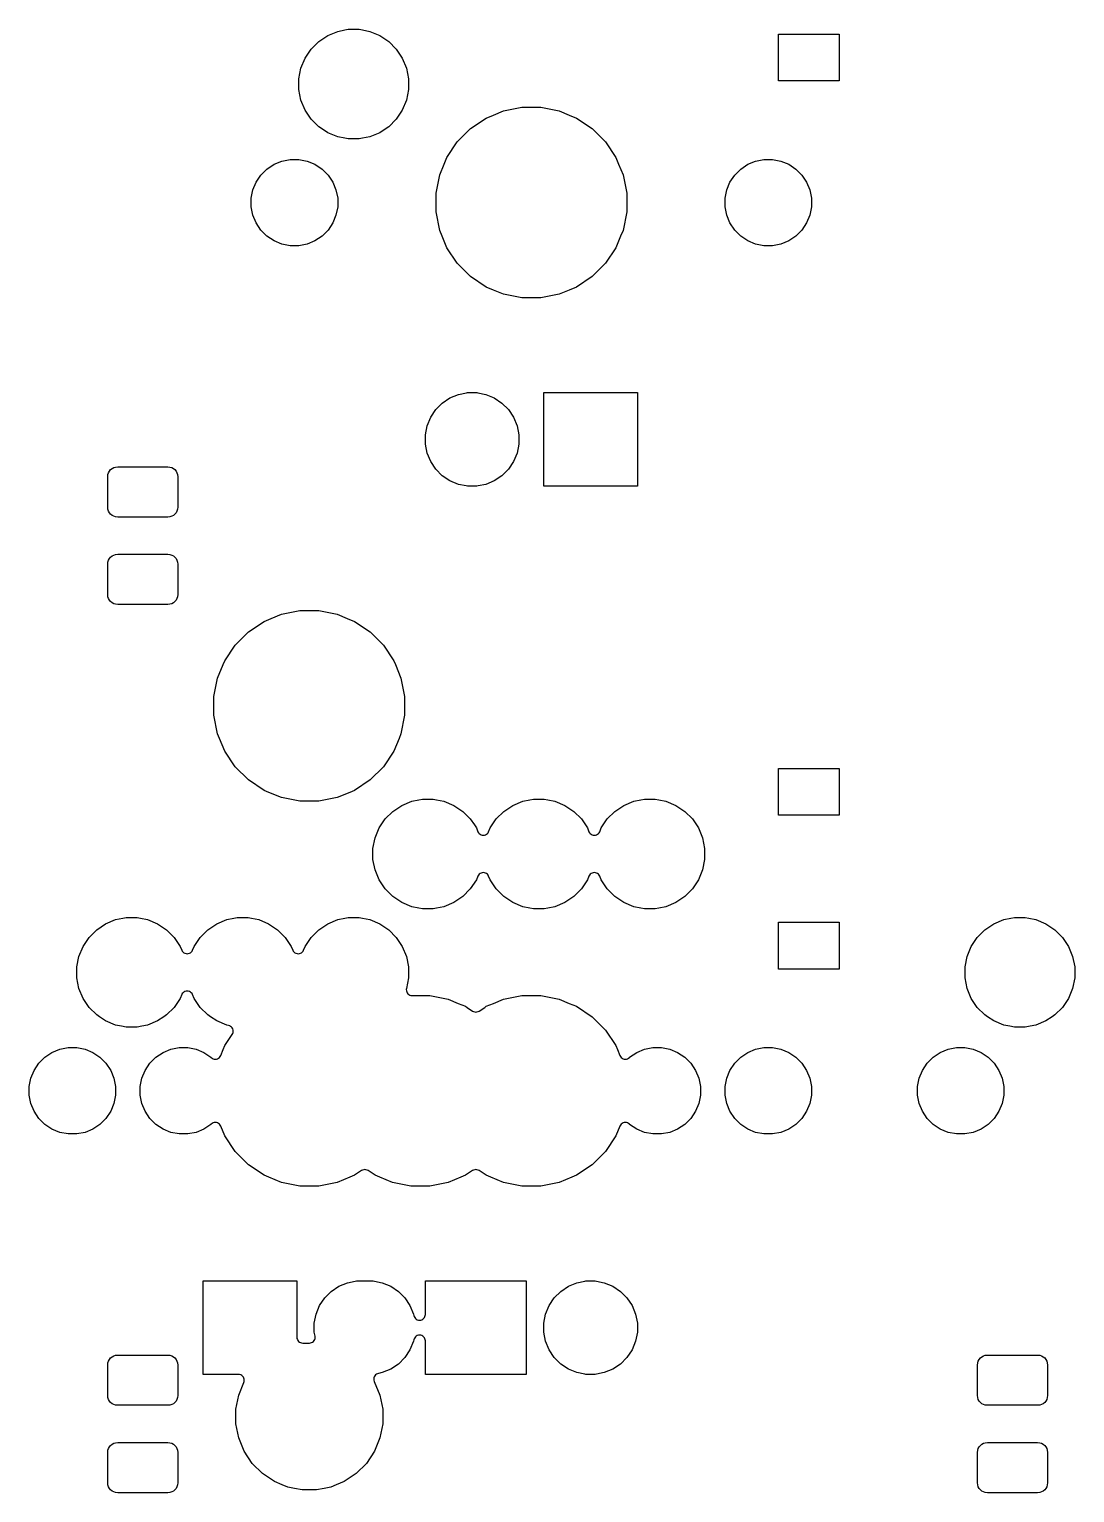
# Model space of a CAD drawing. Extents: x -9 to 373, y -109 to 9.
# Drawn here: x 265.46 to 287.88, y -108.63 to -77.25 of the extents above; entities that cross this region are included whole.
import ezdxf

# ---------------------------------------------------------------- set-up
doc = ezdxf.new("R2010")
doc.units = 0
doc.layers.add('BLACK', color=7, linetype='CONTINUOUS')

msp = doc.modelspace()

# ---------------------------------------------------------------- linework, layer by layer
at = {"layer": 'BLACK', "linetype": 'CONTINUOUS'}
for p, q in [((271.502, -77.6728), (271.665, -77.509)), ((271.665, -77.509), (271.858, -77.3803)), ((271.858, -77.3803), (272.072, -77.2917)), ((271.858, -77.3803), (271.858, -77.3803)), ((272.072, -77.2917), (272.223, -77.2616)), ((272.223, -77.2616), (272.299, -77.2465)), ((272.299, -77.2465), (272.531, -77.2465)), ((272.531, -77.2465), (272.607, -77.2616)), ((272.607, -77.2616), (272.758, -77.2917)), ((272.758, -77.2917), (272.972, -77.3803)), ((272.972, -77.3803), (272.972, -77.3803)), ((272.972, -77.3803), (273.165, -77.509)), ((273.165, -77.509), (273.328, -77.6728)), ((281.527, -78.351), (281.527, -77.349)), ((281.527, -77.349), (282.829, -77.349)), ((282.829, -77.349), (282.829, -78.351)), ((271.373, -77.8655), (271.416, -77.8013)), ((271.416, -77.8013), (271.502, -77.6728)), ((273.328, -77.6728), (273.414, -77.8013)), ((273.414, -77.8013), (273.457, -77.8655)), ((271.239, -78.3067), (271.284, -78.0795)), ((271.284, -78.0795), (271.373, -77.8655)), ((273.457, -77.8655), (273.546, -78.0795)), ((273.546, -78.0795), (273.591, -78.3067)), ((271.239, -78.5383), (271.239, -78.3067)), ((273.591, -78.3067), (273.591, -78.5383)), ((282.829, -78.351), (281.527, -78.351)), ((271.284, -78.7655), (271.239, -78.5383)), ((271.373, -78.9795), (271.284, -78.7655)), ((273.546, -78.7655), (273.457, -78.9795)), ((273.591, -78.5383), (273.546, -78.7655)), ((271.502, -79.1722), (271.373, -78.9795)), ((271.373, -78.9795), (271.373, -78.9795)), ((273.457, -78.9795), (273.328, -79.1722)), ((273.457, -78.9795), (273.457, -78.9795)), ((275.256, -79.1503), (275.411, -79.0865)), ((275.411, -79.0865), (275.629, -78.9962)), ((275.629, -78.9962), (276.024, -78.9176)), ((276.024, -78.9176), (276.426, -78.9176)), ((276.426, -78.9176), (276.821, -78.9962)), ((276.821, -78.9962), (277.039, -79.0865)), ((277.039, -79.0865), (277.194, -79.1503)), ((271.665, -79.336), (271.502, -79.1722)), ((271.722, -79.3741), (271.665, -79.336)), ((271.858, -79.4647), (271.722, -79.3741)), ((273.108, -79.3741), (272.972, -79.4647)), ((273.165, -79.336), (273.108, -79.3741)), ((273.328, -79.1722), (273.165, -79.336)), ((274.637, -79.659), (274.921, -79.3741)), ((274.921, -79.3741), (275.256, -79.1503)), ((277.194, -79.1503), (277.529, -79.3741)), ((277.529, -79.3741), (277.813, -79.659)), ((272.072, -79.5533), (271.858, -79.4647)), ((272.223, -79.5834), (272.072, -79.5533)), ((272.299, -79.5985), (272.223, -79.5834)), ((272.531, -79.5985), (272.299, -79.5985)), ((272.607, -79.5834), (272.531, -79.5985)), ((272.758, -79.5533), (272.607, -79.5834)), ((272.972, -79.4647), (272.758, -79.5533)), ((274.413, -79.9939), (274.637, -79.659)), ((277.813, -79.659), (278.037, -79.9939)), ((274.353, -80.1379), (274.413, -79.9939)), ((278.037, -79.9939), (278.097, -80.1379)), ((270.426, -80.3722), (270.555, -80.2432)), ((270.555, -80.2432), (270.706, -80.1419)), ((270.706, -80.1419), (270.875, -80.0721)), ((270.875, -80.0721), (271.054, -80.0365)), ((271.054, -80.0365), (271.236, -80.0365)), ((271.236, -80.0365), (271.415, -80.0721)), ((271.415, -80.0721), (271.584, -80.1419)), ((271.584, -80.1419), (271.735, -80.2432)), ((271.735, -80.2432), (271.864, -80.3722)), ((274.259, -80.366), (274.353, -80.1379)), ((278.097, -80.1379), (278.191, -80.366)), ((280.586, -80.3722), (280.715, -80.2432)), ((280.715, -80.2432), (280.866, -80.1419)), ((280.866, -80.1419), (281.035, -80.0721)), ((281.035, -80.0721), (281.214, -80.0365)), ((281.214, -80.0365), (281.396, -80.0365)), ((281.396, -80.0365), (281.575, -80.0721)), ((281.575, -80.0721), (281.744, -80.1419)), ((281.744, -80.1419), (281.895, -80.2432)), ((281.895, -80.2432), (282.024, -80.3722)), ((270.255, -80.6924), (270.324, -80.5239)), ((270.324, -80.5239), (270.426, -80.3722)), ((271.864, -80.3722), (271.966, -80.5239)), ((271.966, -80.5239), (272.035, -80.6924)), ((274.18, -80.7611), (274.259, -80.366)), ((278.191, -80.366), (278.27, -80.7611)), ((280.415, -80.6924), (280.484, -80.5239)), ((280.484, -80.5239), (280.586, -80.3722)), ((282.024, -80.3722), (282.126, -80.5239)), ((282.126, -80.5239), (282.195, -80.6924)), ((270.219, -80.8713), (270.255, -80.6924)), ((270.219, -81.0537), (270.219, -80.8713)), ((272.035, -80.6924), (272.071, -80.8713)), ((272.071, -80.8713), (272.071, -81.0537)), ((274.18, -81.1639), (274.18, -80.7611)), ((278.27, -80.7611), (278.27, -81.1639)), ((280.379, -80.8713), (280.415, -80.6924)), ((280.379, -81.0537), (280.379, -80.8713)), ((282.195, -80.6924), (282.231, -80.8713)), ((282.231, -80.8713), (282.231, -81.0537)), ((270.255, -81.2326), (270.219, -81.0537)), ((270.324, -81.4011), (270.255, -81.2326)), ((272.035, -81.2326), (271.966, -81.4011)), ((272.071, -81.0537), (272.035, -81.2326)), ((274.259, -81.559), (274.18, -81.1639)), ((278.27, -81.1639), (278.191, -81.559)), ((280.415, -81.2326), (280.379, -81.0537)), ((280.484, -81.4011), (280.415, -81.2326)), ((282.195, -81.2326), (282.126, -81.4011)), ((282.231, -81.0537), (282.195, -81.2326)), ((270.426, -81.5528), (270.324, -81.4011)), ((270.555, -81.6818), (270.426, -81.5528)), ((271.864, -81.5528), (271.735, -81.6818)), ((271.966, -81.4011), (271.864, -81.5528)), ((274.31, -81.6818), (274.259, -81.559)), ((278.191, -81.559), (278.14, -81.6818)), ((280.586, -81.5528), (280.484, -81.4011)), ((280.715, -81.6818), (280.586, -81.5528)), ((282.024, -81.5528), (281.895, -81.6818)), ((282.126, -81.4011), (282.024, -81.5528)), ((270.706, -81.7831), (270.555, -81.6818)), ((270.875, -81.8529), (270.706, -81.7831)), ((271.054, -81.8885), (270.875, -81.8529)), ((271.236, -81.8885), (271.054, -81.8885)), ((271.415, -81.8529), (271.236, -81.8885)), ((271.584, -81.7831), (271.415, -81.8529)), ((271.735, -81.6818), (271.584, -81.7831)), ((274.413, -81.9311), (274.31, -81.6818)), ((278.14, -81.6818), (278.037, -81.9311)), ((280.866, -81.7831), (280.715, -81.6818)), ((281.035, -81.8529), (280.866, -81.7831)), ((281.214, -81.8885), (281.035, -81.8529)), ((281.396, -81.8885), (281.214, -81.8885)), ((281.575, -81.8529), (281.396, -81.8885)), ((281.744, -81.7831), (281.575, -81.8529)), ((281.895, -81.6818), (281.744, -81.7831)), ((274.637, -82.266), (274.413, -81.9311)), ((278.037, -81.9311), (277.813, -82.266)), ((274.921, -82.5509), (274.637, -82.266)), ((277.813, -82.266), (277.529, -82.5509)), ((275.256, -82.7747), (274.921, -82.5509)), ((275.411, -82.8385), (275.256, -82.7747)), ((275.629, -82.9288), (275.411, -82.8385)), ((277.039, -82.8385), (276.821, -82.9288)), ((277.194, -82.7747), (277.039, -82.8385)), ((277.529, -82.5509), (277.194, -82.7747)), ((276.024, -83.0074), (275.629, -82.9288)), ((276.426, -83.0074), (276.024, -83.0074)), ((276.821, -82.9288), (276.426, -83.0074)), ((274.662, -85.0776), (274.832, -85.0439)), ((274.832, -85.0439), (274.856, -85.039)), ((274.856, -85.039), (275.054, -85.039)), ((275.054, -85.039), (275.078, -85.0439)), ((275.078, -85.0439), (275.248, -85.0776)), ((276.491, -87.046), (276.491, -85.039)), ((276.491, -85.039), (278.498, -85.039)), ((278.498, -85.039), (278.498, -87.046)), ((274.176, -85.4028), (274.315, -85.263)), ((274.315, -85.263), (274.48, -85.1532)), ((274.48, -85.1532), (274.662, -85.0776)), ((275.248, -85.0776), (275.43, -85.1532)), ((275.43, -85.1532), (275.595, -85.263)), ((275.595, -85.263), (275.734, -85.4028)), ((273.99, -85.7498), (274.066, -85.5672)), ((274.066, -85.5672), (274.176, -85.4028)), ((275.734, -85.4028), (275.844, -85.5672)), ((275.844, -85.5672), (275.92, -85.7498)), ((273.952, -85.9437), (273.99, -85.7498)), ((273.952, -86.1413), (273.952, -85.9437)), ((275.92, -85.7498), (275.959, -85.9437)), ((275.959, -85.9437), (275.959, -86.1413)), ((273.99, -86.3352), (273.952, -86.1413)), ((275.959, -86.1413), (275.92, -86.3352)), ((274.066, -86.5178), (273.99, -86.3352)), ((274.176, -86.6822), (274.066, -86.5178)), ((275.844, -86.5178), (275.734, -86.6822)), ((275.92, -86.3352), (275.844, -86.5178)), ((267.14, -86.8431), (267.144, -86.7968)), ((267.14, -87.4944), (267.14, -86.8431)), ((267.144, -86.7968), (267.156, -86.7581)), ((267.156, -86.7581), (267.175, -86.7225)), ((267.175, -86.7225), (267.201, -86.6912)), ((267.201, -86.6912), (267.232, -86.6656)), ((267.232, -86.6656), (267.267, -86.6465)), ((267.267, -86.6465), (267.306, -86.6348)), ((267.306, -86.6348), (267.353, -86.6302)), ((267.353, -86.6302), (268.429, -86.6302)), ((268.429, -86.6302), (268.475, -86.6348)), ((268.475, -86.6348), (268.514, -86.6465)), ((268.514, -86.6465), (268.549, -86.6656)), ((268.549, -86.6656), (268.581, -86.6912)), ((268.581, -86.6912), (268.606, -86.7225)), ((268.606, -86.7225), (268.625, -86.7581)), ((268.625, -86.7581), (268.637, -86.7968)), ((268.637, -86.7968), (268.642, -86.8431)), ((268.642, -86.8431), (268.642, -87.4944)), ((274.315, -86.822), (274.176, -86.6822)), ((274.48, -86.9318), (274.315, -86.822)), ((274.662, -87.0074), (274.48, -86.9318)), ((275.43, -86.9318), (275.248, -87.0074)), ((275.595, -86.822), (275.43, -86.9318)), ((275.734, -86.6822), (275.595, -86.822)), ((274.829, -87.0405), (274.662, -87.0074)), ((274.856, -87.046), (274.829, -87.0405)), ((275.054, -87.046), (274.856, -87.046)), ((275.081, -87.0405), (275.054, -87.046)), ((275.248, -87.0074), (275.081, -87.0405)), ((278.498, -87.046), (276.491, -87.046)), ((267.144, -87.5407), (267.14, -87.4944)), ((267.156, -87.5794), (267.144, -87.5407)), ((268.637, -87.5407), (268.625, -87.5794)), ((268.642, -87.4944), (268.637, -87.5407)), ((267.175, -87.615), (267.156, -87.5794)), ((267.201, -87.6463), (267.175, -87.615)), ((267.232, -87.6719), (267.201, -87.6463)), ((267.267, -87.691), (267.232, -87.6719)), ((267.306, -87.7027), (267.267, -87.691)), ((267.353, -87.7073), (267.306, -87.7027)), ((268.429, -87.7073), (267.353, -87.7073)), ((268.475, -87.7027), (268.429, -87.7073)), ((268.514, -87.691), (268.475, -87.7027)), ((268.549, -87.6719), (268.514, -87.691)), ((268.581, -87.6463), (268.549, -87.6719)), ((268.606, -87.615), (268.581, -87.6463)), ((268.625, -87.5794), (268.606, -87.615)), ((267.306, -88.5098), (267.353, -88.5052)), ((267.353, -88.5052), (268.429, -88.5052)), ((268.429, -88.5052), (268.475, -88.5098)), ((267.14, -88.7181), (267.144, -88.6718)), ((267.14, -89.3694), (267.14, -88.7181)), ((267.144, -88.6718), (267.156, -88.6331)), ((267.156, -88.6331), (267.175, -88.5975)), ((267.175, -88.5975), (267.201, -88.5662)), ((267.201, -88.5662), (267.232, -88.5406)), ((267.232, -88.5406), (267.267, -88.5215)), ((267.267, -88.5215), (267.306, -88.5098)), ((268.475, -88.5098), (268.514, -88.5215)), ((268.514, -88.5215), (268.549, -88.5406)), ((268.549, -88.5406), (268.581, -88.5662)), ((268.581, -88.5662), (268.606, -88.5975)), ((268.606, -88.5975), (268.625, -88.6331)), ((268.625, -88.6331), (268.637, -88.6718)), ((268.637, -88.6718), (268.642, -88.7181)), ((268.642, -88.7181), (268.642, -89.3694)), ((267.144, -89.4157), (267.14, -89.3694)), ((267.156, -89.4544), (267.144, -89.4157)), ((268.637, -89.4157), (268.625, -89.4544)), ((268.642, -89.3694), (268.637, -89.4157)), ((267.175, -89.49), (267.156, -89.4544)), ((267.201, -89.5213), (267.175, -89.49)), ((267.232, -89.5469), (267.201, -89.5213)), ((267.267, -89.566), (267.232, -89.5469)), ((267.306, -89.5777), (267.267, -89.566)), ((267.353, -89.5823), (267.306, -89.5777)), ((268.429, -89.5823), (267.353, -89.5823)), ((268.475, -89.5777), (268.429, -89.5823)), ((268.514, -89.566), (268.475, -89.5777)), ((268.549, -89.5469), (268.514, -89.566)), ((268.581, -89.5213), (268.549, -89.5469)), ((268.606, -89.49), (268.581, -89.5213)), ((268.625, -89.4544), (268.606, -89.49)), ((270.866, -89.7912), (271.261, -89.7126)), ((271.261, -89.7126), (271.664, -89.7126)), ((271.664, -89.7126), (272.059, -89.7912)), ((270.159, -90.1691), (270.494, -89.9453)), ((270.494, -89.9453), (270.648, -89.8815)), ((270.648, -89.8815), (270.866, -89.7912)), ((272.059, -89.7912), (272.277, -89.8815)), ((272.277, -89.8815), (272.431, -89.9453)), ((272.431, -89.9453), (272.766, -90.1691)), ((269.874, -90.454), (270.159, -90.1691)), ((272.766, -90.1691), (273.051, -90.454)), ((269.65, -90.7889), (269.874, -90.454)), ((273.051, -90.454), (273.275, -90.7889)), ((269.496, -91.161), (269.617, -90.8682)), ((269.617, -90.8682), (269.65, -90.7889)), ((273.275, -90.7889), (273.308, -90.8682)), ((273.308, -90.8682), (273.429, -91.161)), ((269.418, -91.5561), (269.496, -91.161)), ((273.429, -91.161), (273.507, -91.5561)), ((269.418, -91.9589), (269.418, -91.5561)), ((273.507, -91.5561), (273.507, -91.9589)), ((269.496, -92.354), (269.418, -91.9589)), ((273.507, -91.9589), (273.429, -92.354)), ((269.538, -92.4538), (269.496, -92.354)), ((269.65, -92.7261), (269.538, -92.4538)), ((273.387, -92.4538), (273.275, -92.7261)), ((273.429, -92.354), (273.387, -92.4538)), ((269.874, -93.061), (269.65, -92.7261)), ((273.275, -92.7261), (273.051, -93.061)), ((270.159, -93.3459), (269.874, -93.061)), ((273.051, -93.061), (272.766, -93.3459)), ((281.527, -94.101), (281.527, -93.099)), ((281.527, -93.099), (282.829, -93.099)), ((282.829, -93.099), (282.829, -94.101)), ((270.494, -93.5697), (270.159, -93.3459)), ((272.766, -93.3459), (272.431, -93.5697)), ((270.596, -93.6118), (270.494, -93.5697)), ((270.866, -93.7238), (270.596, -93.6118)), ((271.261, -93.8024), (270.866, -93.7238)), ((271.664, -93.8024), (271.261, -93.8024)), ((272.059, -93.7238), (271.664, -93.8024)), ((272.329, -93.6118), (272.059, -93.7238)), ((272.431, -93.5697), (272.329, -93.6118)), ((273.445, -93.8903), (273.659, -93.8017)), ((273.659, -93.8017), (273.811, -93.7716)), ((273.811, -93.7716), (273.887, -93.7565)), ((273.887, -93.7565), (274.118, -93.7565)), ((274.118, -93.7565), (274.194, -93.7716)), ((274.194, -93.7716), (274.346, -93.8017)), ((274.346, -93.8017), (274.56, -93.8903)), ((275.827, -93.8903), (276.041, -93.8017)), ((276.041, -93.8017), (276.192, -93.7716)), ((276.192, -93.7716), (276.268, -93.7565)), ((276.268, -93.7565), (276.5, -93.7565)), ((276.5, -93.7565), (276.575, -93.7716)), ((276.575, -93.7716), (276.727, -93.8017)), ((276.727, -93.8017), (276.941, -93.8903)), ((278.208, -93.8903), (278.422, -93.8017)), ((278.422, -93.8017), (278.573, -93.7716)), ((278.573, -93.7716), (278.649, -93.7565)), ((278.649, -93.7565), (278.881, -93.7565)), ((278.881, -93.7565), (278.957, -93.7716)), ((278.957, -93.7716), (279.108, -93.8017)), ((279.108, -93.8017), (279.322, -93.8903)), ((273.089, -94.1828), (273.253, -94.019)), ((273.253, -94.019), (273.445, -93.8903)), ((273.445, -93.8903), (273.445, -93.8903)), ((274.56, -93.8903), (274.56, -93.8903)), ((274.56, -93.8903), (274.752, -94.019)), ((274.752, -94.019), (274.916, -94.1828)), ((275.47, -94.1828), (275.634, -94.019)), ((275.634, -94.019), (275.827, -93.8903)), ((275.827, -93.8903), (275.827, -93.8903)), ((276.941, -93.8903), (276.941, -93.8903)), ((276.941, -93.8903), (277.133, -94.019)), ((277.133, -94.019), (277.297, -94.1828)), ((277.852, -94.1828), (278.015, -94.019)), ((278.015, -94.019), (278.208, -93.8903)), ((278.208, -93.8903), (278.208, -93.8903)), ((279.322, -93.8903), (279.322, -93.8903)), ((279.322, -93.8903), (279.515, -94.019)), ((279.515, -94.019), (279.678, -94.1828)), ((282.829, -94.101), (281.527, -94.101)), ((272.872, -94.5895), (272.96, -94.3755)), ((272.96, -94.3755), (273.003, -94.3113)), ((273.003, -94.3113), (273.089, -94.1828)), ((274.916, -94.1828), (275.002, -94.3113)), ((275.002, -94.3113), (275.045, -94.3755)), ((275.045, -94.3755), (275.078, -94.4551)), ((275.078, -94.4551), (275.089, -94.4767)), ((275.297, -94.4767), (275.309, -94.4551)), ((275.309, -94.4551), (275.342, -94.3755)), ((275.342, -94.3755), (275.384, -94.3113)), ((275.384, -94.3113), (275.47, -94.1828)), ((277.297, -94.1828), (277.383, -94.3113)), ((277.383, -94.3113), (277.426, -94.3755)), ((277.426, -94.3755), (277.459, -94.4551)), ((277.459, -94.4551), (277.47, -94.4767)), ((277.678, -94.4767), (277.69, -94.4551)), ((277.69, -94.4551), (277.723, -94.3755)), ((277.723, -94.3755), (277.766, -94.3113)), ((277.766, -94.3113), (277.852, -94.1828)), ((279.678, -94.1828), (279.764, -94.3113)), ((279.764, -94.3113), (279.807, -94.3755)), ((279.807, -94.3755), (279.896, -94.5895)), ((272.827, -94.8167), (272.872, -94.5895)), ((275.089, -94.4767), (275.105, -94.4956)), ((275.105, -94.4956), (275.124, -94.5112)), ((275.124, -94.5112), (275.145, -94.5227)), ((275.145, -94.5227), (275.169, -94.5298)), ((275.169, -94.5298), (275.193, -94.5322)), ((275.193, -94.5322), (275.218, -94.5298)), ((275.218, -94.5298), (275.241, -94.5227)), ((275.241, -94.5227), (275.263, -94.5112)), ((275.263, -94.5112), (275.282, -94.4956)), ((275.282, -94.4956), (275.297, -94.4767)), ((277.47, -94.4767), (277.486, -94.4956)), ((277.486, -94.4956), (277.505, -94.5112)), ((277.505, -94.5112), (277.527, -94.5227)), ((277.527, -94.5227), (277.55, -94.5298)), ((277.55, -94.5298), (277.574, -94.5322)), ((277.574, -94.5322), (277.599, -94.5298)), ((277.599, -94.5298), (277.622, -94.5227)), ((277.622, -94.5227), (277.644, -94.5112)), ((277.644, -94.5112), (277.663, -94.4956)), ((277.663, -94.4956), (277.678, -94.4767)), ((279.896, -94.5895), (279.941, -94.8167)), ((272.827, -95.0483), (272.827, -94.8167)), ((272.872, -95.2755), (272.827, -95.0483)), ((279.941, -95.0483), (279.896, -95.2755)), ((279.941, -94.8167), (279.941, -95.0483)), ((272.96, -95.4895), (272.872, -95.2755)), ((275.078, -95.4099), (275.045, -95.4895)), ((275.089, -95.3883), (275.078, -95.4099)), ((275.105, -95.3694), (275.089, -95.3883)), ((275.124, -95.3538), (275.105, -95.3694)), ((275.145, -95.3423), (275.124, -95.3538)), ((275.169, -95.3352), (275.145, -95.3423)), ((275.193, -95.3328), (275.169, -95.3352)), ((275.218, -95.3352), (275.193, -95.3328)), ((275.241, -95.3423), (275.218, -95.3352)), ((275.263, -95.3538), (275.241, -95.3423)), ((275.282, -95.3694), (275.263, -95.3538)), ((275.297, -95.3883), (275.282, -95.3694)), ((275.309, -95.4099), (275.297, -95.3883)), ((275.342, -95.4895), (275.309, -95.4099)), ((277.459, -95.4099), (277.426, -95.4895)), ((277.47, -95.3883), (277.459, -95.4099)), ((277.486, -95.3694), (277.47, -95.3883)), ((277.505, -95.3538), (277.486, -95.3694)), ((277.527, -95.3423), (277.505, -95.3538)), ((277.55, -95.3352), (277.527, -95.3423)), ((277.574, -95.3328), (277.55, -95.3352)), ((277.599, -95.3352), (277.574, -95.3328)), ((277.622, -95.3423), (277.599, -95.3352)), ((277.644, -95.3538), (277.622, -95.3423)), ((277.663, -95.3694), (277.644, -95.3538)), ((277.678, -95.3883), (277.663, -95.3694)), ((277.69, -95.4099), (277.678, -95.3883)), ((277.723, -95.4895), (277.69, -95.4099)), ((279.896, -95.2755), (279.807, -95.4895)), ((273.089, -95.6822), (272.96, -95.4895)), ((272.96, -95.4895), (272.96, -95.4895)), ((273.253, -95.846), (273.089, -95.6822)), ((274.916, -95.6822), (274.752, -95.846)), ((275.045, -95.4895), (274.916, -95.6822)), ((275.045, -95.4895), (275.045, -95.4895)), ((275.47, -95.6822), (275.342, -95.4895)), ((275.342, -95.4895), (275.342, -95.4895)), ((275.634, -95.846), (275.47, -95.6822)), ((277.297, -95.6822), (277.133, -95.846)), ((277.426, -95.4895), (277.297, -95.6822)), ((277.426, -95.4895), (277.426, -95.4895)), ((277.852, -95.6822), (277.723, -95.4895)), ((277.723, -95.4895), (277.723, -95.4895)), ((278.015, -95.846), (277.852, -95.6822)), ((279.678, -95.6822), (279.515, -95.846)), ((279.807, -95.4895), (279.678, -95.6822)), ((279.807, -95.4895), (279.807, -95.4895)), ((273.381, -95.9318), (273.253, -95.846)), ((273.445, -95.9747), (273.381, -95.9318)), ((273.659, -96.0633), (273.445, -95.9747)), ((274.56, -95.9747), (274.346, -96.0633)), ((274.624, -95.9318), (274.56, -95.9747)), ((274.752, -95.846), (274.624, -95.9318)), ((275.763, -95.9318), (275.634, -95.846)), ((275.827, -95.9747), (275.763, -95.9318)), ((276.041, -96.0633), (275.827, -95.9747)), ((276.941, -95.9747), (276.727, -96.0633)), ((277.005, -95.9318), (276.941, -95.9747)), ((277.133, -95.846), (277.005, -95.9318)), ((278.144, -95.9318), (278.015, -95.846)), ((278.208, -95.9747), (278.144, -95.9318)), ((278.422, -96.0633), (278.208, -95.9747)), ((279.322, -95.9747), (279.108, -96.0633)), ((279.386, -95.9318), (279.322, -95.9747)), ((279.515, -95.846), (279.386, -95.9318)), ((267.095, -96.4303), (267.309, -96.3417)), ((267.309, -96.3417), (267.461, -96.3116)), ((267.461, -96.3116), (267.537, -96.2965)), ((267.537, -96.2965), (267.768, -96.2965)), ((267.768, -96.2965), (267.844, -96.3116)), ((267.844, -96.3116), (267.996, -96.3417)), ((267.996, -96.3417), (268.21, -96.4303)), ((269.477, -96.4303), (269.691, -96.3417)), ((269.691, -96.3417), (269.842, -96.3116)), ((269.842, -96.3116), (269.918, -96.2965)), ((269.918, -96.2965), (270.15, -96.2965)), ((270.15, -96.2965), (270.225, -96.3116)), ((270.225, -96.3116), (270.377, -96.3417)), ((270.377, -96.3417), (270.591, -96.4303)), ((271.858, -96.4303), (272.072, -96.3417)), ((272.072, -96.3417), (272.223, -96.3116)), ((272.223, -96.3116), (272.299, -96.2965)), ((272.299, -96.2965), (272.531, -96.2965)), ((272.531, -96.2965), (272.607, -96.3116)), ((272.607, -96.3116), (272.758, -96.3417)), ((272.758, -96.3417), (272.972, -96.4303)), ((273.811, -96.0934), (273.659, -96.0633)), ((273.887, -96.1085), (273.811, -96.0934)), ((274.118, -96.1085), (273.887, -96.1085)), ((274.194, -96.0934), (274.118, -96.1085)), ((274.346, -96.0633), (274.194, -96.0934)), ((276.192, -96.0934), (276.041, -96.0633)), ((276.268, -96.1085), (276.192, -96.0934)), ((276.5, -96.1085), (276.268, -96.1085)), ((276.575, -96.0934), (276.5, -96.1085)), ((276.727, -96.0633), (276.575, -96.0934)), ((278.573, -96.0934), (278.422, -96.0633)), ((278.649, -96.1085), (278.573, -96.0934)), ((278.881, -96.1085), (278.649, -96.1085)), ((278.957, -96.0934), (278.881, -96.1085)), ((279.108, -96.0633), (278.957, -96.0934)), ((286.145, -96.4303), (286.359, -96.3417)), ((286.359, -96.3417), (286.511, -96.3116)), ((286.511, -96.3116), (286.587, -96.2965)), ((286.587, -96.2965), (286.818, -96.2965)), ((286.818, -96.2965), (286.894, -96.3116)), ((286.894, -96.3116), (287.046, -96.3417)), ((287.046, -96.3417), (287.26, -96.4303)), ((266.739, -96.7228), (266.903, -96.559)), ((266.903, -96.559), (267.095, -96.4303)), ((267.095, -96.4303), (267.095, -96.4303)), ((268.21, -96.4303), (268.21, -96.4303)), ((268.21, -96.4303), (268.402, -96.559)), ((268.402, -96.559), (268.566, -96.7228)), ((269.12, -96.7228), (269.284, -96.559)), ((269.284, -96.559), (269.477, -96.4303)), ((269.477, -96.4303), (269.477, -96.4303)), ((270.591, -96.4303), (270.591, -96.4303)), ((270.591, -96.4303), (270.783, -96.559)), ((270.783, -96.559), (270.947, -96.7228)), ((271.502, -96.7228), (271.665, -96.559)), ((271.665, -96.559), (271.858, -96.4303)), ((271.858, -96.4303), (271.858, -96.4303)), ((272.972, -96.4303), (272.972, -96.4303)), ((272.972, -96.4303), (273.165, -96.559)), ((273.165, -96.559), (273.328, -96.7228)), ((281.527, -97.401), (281.527, -96.399)), ((281.527, -96.399), (282.829, -96.399)), ((282.829, -96.399), (282.829, -97.401)), ((285.789, -96.7228), (285.953, -96.559)), ((285.953, -96.559), (286.145, -96.4303)), ((286.145, -96.4303), (286.145, -96.4303)), ((287.26, -96.4303), (287.26, -96.4303)), ((287.26, -96.4303), (287.452, -96.559)), ((287.452, -96.559), (287.616, -96.7228)), ((266.522, -97.1295), (266.61, -96.9155)), ((266.61, -96.9155), (266.653, -96.8513)), ((266.653, -96.8513), (266.739, -96.7228)), ((268.566, -96.7228), (268.652, -96.8513)), ((268.652, -96.8513), (268.695, -96.9155)), ((268.695, -96.9155), (268.728, -96.9951)), ((268.959, -96.9951), (268.992, -96.9155)), ((268.992, -96.9155), (269.034, -96.8513)), ((269.034, -96.8513), (269.12, -96.7228)), ((270.947, -96.7228), (271.033, -96.8513)), ((271.033, -96.8513), (271.076, -96.9155)), ((271.076, -96.9155), (271.109, -96.9951)), ((271.34, -96.9951), (271.373, -96.9155)), ((271.373, -96.9155), (271.416, -96.8513)), ((271.416, -96.8513), (271.502, -96.7228)), ((273.328, -96.7228), (273.414, -96.8513)), ((273.414, -96.8513), (273.457, -96.9155)), ((273.457, -96.9155), (273.546, -97.1295)), ((285.572, -97.1295), (285.66, -96.9155)), ((285.66, -96.9155), (285.703, -96.8513)), ((285.703, -96.8513), (285.789, -96.7228)), ((287.616, -96.7228), (287.702, -96.8513)), ((287.702, -96.8513), (287.745, -96.9155)), ((287.745, -96.9155), (287.833, -97.1295)), ((266.476, -97.3567), (266.522, -97.1295)), ((268.728, -96.9951), (268.739, -97.0167)), ((268.739, -97.0167), (268.755, -97.0356)), ((268.755, -97.0356), (268.774, -97.0512)), ((268.774, -97.0512), (268.795, -97.0627)), ((268.795, -97.0627), (268.819, -97.0698)), ((268.819, -97.0698), (268.843, -97.0722)), ((268.843, -97.0722), (268.868, -97.0698)), ((268.868, -97.0698), (268.891, -97.0627)), ((268.891, -97.0627), (268.913, -97.0512)), ((268.913, -97.0512), (268.932, -97.0356)), ((268.932, -97.0356), (268.947, -97.0167)), ((268.947, -97.0167), (268.959, -96.9951)), ((271.109, -96.9951), (271.12, -97.0167)), ((271.12, -97.0167), (271.136, -97.0356)), ((271.136, -97.0356), (271.155, -97.0512)), ((271.155, -97.0512), (271.177, -97.0627)), ((271.177, -97.0627), (271.2, -97.0698)), ((271.2, -97.0698), (271.224, -97.0722)), ((271.224, -97.0722), (271.249, -97.0698)), ((271.249, -97.0698), (271.272, -97.0627)), ((271.272, -97.0627), (271.294, -97.0512)), ((271.294, -97.0512), (271.313, -97.0356)), ((271.313, -97.0356), (271.328, -97.0167)), ((271.328, -97.0167), (271.34, -96.9951)), ((273.546, -97.1295), (273.546, -97.1295)), ((273.546, -97.1295), (273.591, -97.3567)), ((285.526, -97.3567), (285.572, -97.1295)), ((287.833, -97.1295), (287.878, -97.3567)), ((266.476, -97.5883), (266.476, -97.3567)), ((266.522, -97.8155), (266.476, -97.5883)), ((273.591, -97.5883), (273.545, -97.8182)), ((273.591, -97.3567), (273.591, -97.5883)), ((282.829, -97.401), (281.527, -97.401)), ((285.526, -97.5883), (285.526, -97.3567)), ((285.572, -97.8155), (285.526, -97.5883)), ((287.878, -97.5883), (287.833, -97.8155)), ((287.878, -97.3567), (287.878, -97.5883)), ((266.61, -98.0295), (266.522, -97.8155)), ((268.755, -97.9094), (268.739, -97.9283)), ((268.774, -97.8938), (268.755, -97.9094)), ((268.795, -97.8823), (268.774, -97.8938)), ((268.819, -97.8752), (268.795, -97.8823)), ((268.843, -97.8728), (268.819, -97.8752)), ((268.868, -97.8752), (268.843, -97.8728)), ((268.891, -97.8823), (268.868, -97.8752)), ((268.913, -97.8938), (268.891, -97.8823)), ((268.932, -97.9094), (268.913, -97.8938)), ((268.947, -97.9283), (268.932, -97.9094)), ((273.545, -97.8182), (273.543, -97.8426)), ((273.543, -97.8426), (273.545, -97.867)), ((273.545, -97.867), (273.552, -97.8904)), ((273.552, -97.8904), (273.564, -97.912)), ((273.564, -97.912), (273.579, -97.931)), ((285.66, -98.0295), (285.572, -97.8155)), ((287.833, -97.8155), (287.745, -98.0295)), ((266.739, -98.2222), (266.61, -98.0295)), ((266.61, -98.0295), (266.61, -98.0295)), ((266.903, -98.386), (266.739, -98.2222)), ((268.566, -98.2222), (268.402, -98.386)), ((268.695, -98.0295), (268.566, -98.2222)), ((268.728, -97.9499), (268.695, -98.0295)), ((268.695, -98.0295), (268.695, -98.0295)), ((268.739, -97.9283), (268.728, -97.9499)), ((268.959, -97.9499), (268.947, -97.9283)), ((268.992, -98.0295), (268.959, -97.9499)), ((269.12, -98.2222), (268.992, -98.0295)), ((268.992, -98.0295), (268.992, -98.0295)), ((269.284, -98.386), (269.12, -98.2222)), ((273.579, -97.931), (273.598, -97.9465)), ((273.598, -97.9465), (273.62, -97.9581)), ((273.62, -97.9581), (273.643, -97.9652)), ((273.643, -97.9652), (273.668, -97.9676)), ((273.668, -97.9676), (274.045, -97.9676)), ((274.045, -97.9676), (274.44, -98.0462)), ((274.44, -98.0462), (274.658, -98.1365)), ((274.658, -98.1365), (274.812, -98.2003)), ((274.812, -98.2003), (274.845, -98.2222)), ((274.845, -98.2222), (274.965, -98.3023)), ((275.104, -98.3023), (275.224, -98.2222)), ((275.224, -98.2222), (275.256, -98.2003)), ((275.256, -98.2003), (275.411, -98.1365)), ((275.411, -98.1365), (275.629, -98.0462)), ((275.629, -98.0462), (276.024, -97.9676)), ((276.024, -97.9676), (276.426, -97.9676)), ((276.426, -97.9676), (276.821, -98.0462)), ((276.821, -98.0462), (277.039, -98.1365)), ((277.039, -98.1365), (277.194, -98.2003)), ((277.194, -98.2003), (277.529, -98.4241)), ((285.789, -98.2222), (285.66, -98.0295)), ((285.66, -98.0295), (285.66, -98.0295)), ((285.953, -98.386), (285.789, -98.2222)), ((287.616, -98.2222), (287.452, -98.386)), ((287.745, -98.0295), (287.616, -98.2222)), ((287.745, -98.0295), (287.745, -98.0295)), ((266.96, -98.4241), (266.903, -98.386)), ((267.095, -98.5147), (266.96, -98.4241)), ((267.309, -98.6033), (267.095, -98.5147)), ((268.21, -98.5147), (267.996, -98.6033)), ((268.345, -98.4241), (268.21, -98.5147)), ((268.402, -98.386), (268.345, -98.4241)), ((269.341, -98.4241), (269.284, -98.386)), ((269.477, -98.5147), (269.341, -98.4241)), ((269.691, -98.6033), (269.477, -98.5147)), ((274.965, -98.3023), (274.987, -98.3138)), ((274.987, -98.3138), (275.01, -98.3209)), ((275.01, -98.3209), (275.034, -98.3233)), ((275.034, -98.3233), (275.059, -98.3209)), ((275.059, -98.3209), (275.082, -98.3138)), ((275.082, -98.3138), (275.104, -98.3023)), ((277.529, -98.4241), (277.813, -98.709)), ((286.01, -98.4241), (285.953, -98.386)), ((286.145, -98.5147), (286.01, -98.4241)), ((286.359, -98.6033), (286.145, -98.5147)), ((287.26, -98.5147), (287.046, -98.6033)), ((287.395, -98.4241), (287.26, -98.5147)), ((287.452, -98.386), (287.395, -98.4241)), ((267.434, -98.6281), (267.309, -98.6033)), ((267.537, -98.6485), (267.434, -98.6281)), ((267.768, -98.6485), (267.537, -98.6485)), ((267.871, -98.6281), (267.768, -98.6485)), ((267.996, -98.6033), (267.871, -98.6281)), ((269.65, -99.0439), (269.811, -98.8034)), ((269.731, -98.6114), (269.691, -98.6033)), ((269.755, -98.6185), (269.731, -98.6114)), ((269.776, -98.6301), (269.755, -98.6185)), ((269.795, -98.6456), (269.776, -98.6301)), ((269.811, -98.6646), (269.795, -98.6456)), ((269.823, -98.6862), (269.811, -98.6646)), ((269.811, -98.8034), (269.823, -98.7818)), ((269.83, -98.7096), (269.823, -98.6862)), ((269.823, -98.7818), (269.83, -98.7584)), ((269.832, -98.734), (269.83, -98.7096)), ((269.83, -98.7584), (269.832, -98.734)), ((277.813, -98.709), (278.037, -99.0439)), ((286.484, -98.6281), (286.359, -98.6033)), ((286.587, -98.6485), (286.484, -98.6281)), ((286.818, -98.6485), (286.587, -98.6485)), ((286.921, -98.6281), (286.818, -98.6485)), ((287.046, -98.6033), (286.921, -98.6281)), ((265.944, -99.1919), (266.112, -99.1221)), ((266.112, -99.1221), (266.291, -99.0865)), ((266.291, -99.0865), (266.474, -99.0865)), ((266.474, -99.0865), (266.653, -99.1221)), ((266.653, -99.1221), (266.821, -99.1919)), ((268.325, -99.1919), (268.494, -99.1221)), ((268.494, -99.1221), (268.673, -99.0865)), ((268.673, -99.0865), (268.855, -99.0865)), ((268.855, -99.0865), (269.034, -99.1221)), ((269.034, -99.1221), (269.202, -99.1919)), ((269.562, -99.2569), (269.615, -99.129)), ((269.615, -99.129), (269.65, -99.0439)), ((278.037, -99.0439), (278.072, -99.129)), ((278.072, -99.129), (278.125, -99.2569)), ((278.485, -99.1919), (278.654, -99.1221)), ((278.654, -99.1221), (278.833, -99.0865)), ((278.833, -99.0865), (279.015, -99.0865)), ((279.015, -99.0865), (279.194, -99.1221)), ((279.194, -99.1221), (279.362, -99.1919)), ((280.866, -99.1919), (281.035, -99.1221)), ((281.035, -99.1221), (281.214, -99.0865)), ((281.214, -99.0865), (281.396, -99.0865)), ((281.396, -99.0865), (281.575, -99.1221)), ((281.575, -99.1221), (281.744, -99.1919)), ((284.994, -99.1919), (285.162, -99.1221)), ((285.162, -99.1221), (285.341, -99.0865)), ((285.341, -99.0865), (285.524, -99.0865)), ((285.524, -99.0865), (285.703, -99.1221)), ((285.703, -99.1221), (285.871, -99.1919)), ((265.562, -99.5739), (265.663, -99.4222)), ((265.663, -99.4222), (265.792, -99.2932)), ((265.792, -99.2932), (265.944, -99.1919)), ((266.821, -99.1919), (266.973, -99.2932)), ((266.973, -99.2932), (267.102, -99.4222)), ((267.102, -99.4222), (267.203, -99.5739)), ((267.943, -99.5739), (268.044, -99.4222)), ((268.044, -99.4222), (268.173, -99.2932)), ((268.173, -99.2932), (268.325, -99.1919)), ((269.202, -99.1919), (269.354, -99.2932)), ((269.354, -99.2932), (269.358, -99.2974)), ((269.358, -99.2974), (269.377, -99.313)), ((269.377, -99.313), (269.399, -99.3245)), ((269.399, -99.3245), (269.422, -99.3316)), ((269.422, -99.3316), (269.447, -99.334)), ((269.447, -99.334), (269.471, -99.3316)), ((269.471, -99.3316), (269.494, -99.3245)), ((269.494, -99.3245), (269.516, -99.313)), ((269.516, -99.313), (269.535, -99.2974)), ((269.535, -99.2974), (269.551, -99.2785)), ((269.551, -99.2785), (269.562, -99.2569)), ((278.125, -99.2569), (278.137, -99.2785)), ((278.137, -99.2785), (278.152, -99.2974)), ((278.152, -99.2974), (278.171, -99.313)), ((278.171, -99.313), (278.193, -99.3245)), ((278.193, -99.3245), (278.216, -99.3316)), ((278.216, -99.3316), (278.241, -99.334)), ((278.241, -99.334), (278.265, -99.3316)), ((278.265, -99.3316), (278.289, -99.3245)), ((278.289, -99.3245), (278.31, -99.313)), ((278.31, -99.313), (278.329, -99.2974)), ((278.329, -99.2974), (278.333, -99.2932)), ((278.333, -99.2932), (278.485, -99.1919)), ((279.362, -99.1919), (279.514, -99.2932)), ((279.514, -99.2932), (279.643, -99.4222)), ((279.643, -99.4222), (279.744, -99.5739)), ((280.484, -99.5739), (280.586, -99.4222)), ((280.586, -99.4222), (280.715, -99.2932)), ((280.715, -99.2932), (280.866, -99.1919)), ((281.744, -99.1919), (281.895, -99.2932)), ((281.895, -99.2932), (282.024, -99.4222)), ((282.024, -99.4222), (282.126, -99.5739)), ((284.612, -99.5739), (284.713, -99.4222)), ((284.713, -99.4222), (284.842, -99.2932)), ((284.842, -99.2932), (284.994, -99.1919)), ((285.871, -99.1919), (286.023, -99.2932)), ((286.023, -99.2932), (286.152, -99.4222)), ((286.152, -99.4222), (286.253, -99.5739)), ((265.457, -99.9213), (265.492, -99.7424)), ((265.492, -99.7424), (265.562, -99.5739)), ((267.203, -99.5739), (267.273, -99.7424)), ((267.273, -99.7424), (267.308, -99.9213)), ((267.838, -99.9213), (267.873, -99.7424)), ((267.873, -99.7424), (267.943, -99.5739)), ((279.744, -99.5739), (279.814, -99.7424)), ((279.814, -99.7424), (279.85, -99.9213)), ((280.379, -99.9213), (280.415, -99.7424)), ((280.415, -99.7424), (280.484, -99.5739)), ((282.126, -99.5739), (282.195, -99.7424)), ((282.195, -99.7424), (282.231, -99.9213)), ((284.506, -99.9213), (284.542, -99.7424)), ((284.542, -99.7424), (284.612, -99.5739)), ((286.253, -99.5739), (286.323, -99.7424)), ((286.323, -99.7424), (286.358, -99.9213)), ((265.457, -100.104), (265.457, -99.9213)), ((265.492, -100.283), (265.457, -100.104)), ((267.308, -100.104), (267.273, -100.283)), ((267.308, -99.9213), (267.308, -100.104)), ((267.838, -100.104), (267.838, -99.9213)), ((267.873, -100.283), (267.838, -100.104)), ((279.85, -100.104), (279.814, -100.283)), ((279.85, -99.9213), (279.85, -100.104)), ((280.379, -100.104), (280.379, -99.9213)), ((280.415, -100.283), (280.379, -100.104)), ((282.231, -100.104), (282.195, -100.283)), ((282.231, -99.9213), (282.231, -100.104)), ((284.506, -100.104), (284.506, -99.9213)), ((284.542, -100.283), (284.506, -100.104)), ((286.358, -100.104), (286.323, -100.283)), ((286.358, -99.9213), (286.358, -100.104)), ((265.562, -100.451), (265.492, -100.283)), ((267.273, -100.283), (267.203, -100.451)), ((267.943, -100.451), (267.873, -100.283)), ((279.814, -100.283), (279.744, -100.451)), ((280.484, -100.451), (280.415, -100.283)), ((282.195, -100.283), (282.126, -100.451)), ((284.612, -100.451), (284.542, -100.283)), ((286.323, -100.283), (286.253, -100.451)), ((265.663, -100.603), (265.562, -100.451)), ((265.792, -100.732), (265.663, -100.603)), ((265.944, -100.833), (265.792, -100.732)), ((266.973, -100.732), (266.821, -100.833)), ((267.102, -100.603), (266.973, -100.732)), ((267.203, -100.451), (267.102, -100.603)), ((268.044, -100.603), (267.943, -100.451)), ((268.173, -100.732), (268.044, -100.603)), ((268.325, -100.833), (268.173, -100.732)), ((269.354, -100.732), (269.202, -100.833)), ((269.358, -100.728), (269.354, -100.732)), ((269.377, -100.712), (269.358, -100.728)), ((269.399, -100.7), (269.377, -100.712)), ((269.422, -100.693), (269.399, -100.7)), ((269.447, -100.691), (269.422, -100.693)), ((269.471, -100.693), (269.447, -100.691)), ((269.494, -100.7), (269.471, -100.693)), ((269.516, -100.712), (269.494, -100.7)), ((269.535, -100.728), (269.516, -100.712)), ((269.551, -100.747), (269.535, -100.728)), ((269.562, -100.768), (269.551, -100.747)), ((278.137, -100.747), (278.125, -100.768)), ((278.152, -100.728), (278.137, -100.747)), ((278.171, -100.712), (278.152, -100.728)), ((278.193, -100.7), (278.171, -100.712)), ((278.216, -100.693), (278.193, -100.7)), ((278.241, -100.691), (278.216, -100.693)), ((278.265, -100.693), (278.241, -100.691)), ((278.289, -100.7), (278.265, -100.693)), ((278.31, -100.712), (278.289, -100.7)), ((278.329, -100.728), (278.31, -100.712)), ((278.333, -100.732), (278.329, -100.728)), ((278.485, -100.833), (278.333, -100.732)), ((279.514, -100.732), (279.362, -100.833)), ((279.643, -100.603), (279.514, -100.732)), ((279.744, -100.451), (279.643, -100.603)), ((280.586, -100.603), (280.484, -100.451)), ((280.715, -100.732), (280.586, -100.603)), ((280.866, -100.833), (280.715, -100.732)), ((281.895, -100.732), (281.744, -100.833)), ((282.024, -100.603), (281.895, -100.732)), ((282.126, -100.451), (282.024, -100.603)), ((284.713, -100.603), (284.612, -100.451)), ((284.842, -100.732), (284.713, -100.603)), ((284.994, -100.833), (284.842, -100.732)), ((286.023, -100.732), (285.871, -100.833)), ((286.152, -100.603), (286.023, -100.732)), ((286.253, -100.451), (286.152, -100.603)), ((266.112, -100.903), (265.944, -100.833)), ((266.291, -100.938), (266.112, -100.903)), ((266.474, -100.938), (266.291, -100.938)), ((266.653, -100.903), (266.474, -100.938)), ((266.821, -100.833), (266.653, -100.903)), ((268.494, -100.903), (268.325, -100.833)), ((268.673, -100.938), (268.494, -100.903)), ((268.855, -100.938), (268.673, -100.938)), ((269.034, -100.903), (268.855, -100.938)), ((269.202, -100.833), (269.034, -100.903)), ((269.65, -100.981), (269.562, -100.768)), ((269.874, -101.316), (269.65, -100.981)), ((278.037, -100.981), (277.813, -101.316)), ((278.125, -100.768), (278.037, -100.981)), ((278.654, -100.903), (278.485, -100.833)), ((278.833, -100.938), (278.654, -100.903)), ((279.015, -100.938), (278.833, -100.938)), ((279.194, -100.903), (279.015, -100.938)), ((279.362, -100.833), (279.194, -100.903)), ((281.035, -100.903), (280.866, -100.833)), ((281.214, -100.938), (281.035, -100.903)), ((281.396, -100.938), (281.214, -100.938)), ((281.575, -100.903), (281.396, -100.938)), ((281.744, -100.833), (281.575, -100.903)), ((285.162, -100.903), (284.994, -100.833)), ((285.341, -100.938), (285.162, -100.903)), ((285.524, -100.938), (285.341, -100.938)), ((285.703, -100.903), (285.524, -100.938)), ((285.871, -100.833), (285.703, -100.903)), ((270.159, -101.601), (269.874, -101.316)), ((277.813, -101.316), (277.529, -101.601)), ((270.494, -101.825), (270.159, -101.601)), ((277.529, -101.601), (277.194, -101.825)), ((270.594, -101.866), (270.494, -101.825)), ((270.866, -101.979), (270.594, -101.866)), ((271.261, -102.057), (270.866, -101.979)), ((272.059, -101.979), (271.664, -102.057)), ((272.331, -101.866), (272.059, -101.979)), ((272.431, -101.825), (272.331, -101.866)), ((272.584, -101.723), (272.431, -101.825)), ((272.605, -101.711), (272.584, -101.723)), ((272.629, -101.704), (272.605, -101.711)), ((272.653, -101.702), (272.629, -101.704)), ((272.678, -101.704), (272.653, -101.702)), ((272.701, -101.711), (272.678, -101.704)), ((272.723, -101.723), (272.701, -101.711)), ((272.875, -101.825), (272.723, -101.723)), ((272.976, -101.866), (272.875, -101.825)), ((273.247, -101.979), (272.976, -101.866)), ((273.642, -102.057), (273.247, -101.979)), ((274.44, -101.979), (274.045, -102.057)), ((274.712, -101.866), (274.44, -101.979)), ((274.812, -101.825), (274.712, -101.866)), ((274.965, -101.723), (274.812, -101.825)), ((274.987, -101.711), (274.965, -101.723)), ((275.01, -101.704), (274.987, -101.711)), ((275.034, -101.702), (275.01, -101.704)), ((275.059, -101.704), (275.034, -101.702)), ((275.082, -101.711), (275.059, -101.704)), ((275.104, -101.723), (275.082, -101.711)), ((275.256, -101.825), (275.104, -101.723)), ((275.357, -101.866), (275.256, -101.825)), ((275.629, -101.979), (275.357, -101.866)), ((276.024, -102.057), (275.629, -101.979)), ((276.821, -101.979), (276.426, -102.057)), ((277.093, -101.866), (276.821, -101.979)), ((277.194, -101.825), (277.093, -101.866)), ((271.664, -102.057), (271.261, -102.057)), ((274.045, -102.057), (273.642, -102.057)), ((276.426, -102.057), (276.024, -102.057)), ((269.189, -106.096), (269.189, -104.089)), ((269.189, -104.089), (271.196, -104.089)), ((271.196, -104.089), (271.196, -105.298)), ((272.098, -104.203), (272.281, -104.128)), ((272.281, -104.128), (272.447, -104.094)), ((272.447, -104.094), (272.475, -104.089)), ((272.475, -104.089), (272.831, -104.089)), ((272.831, -104.089), (272.859, -104.094)), ((272.859, -104.094), (273.025, -104.128)), ((273.025, -104.128), (273.208, -104.203)), ((273.952, -104.808), (273.952, -104.089)), ((273.952, -104.089), (276.117, -104.089)), ((276.117, -104.089), (276.117, -106.096)), ((277.02, -104.203), (277.202, -104.128)), ((277.202, -104.128), (277.369, -104.094)), ((277.369, -104.094), (277.396, -104.089)), ((277.396, -104.089), (277.594, -104.089)), ((277.594, -104.089), (277.621, -104.094)), ((277.621, -104.094), (277.788, -104.128)), ((277.788, -104.128), (277.97, -104.203)), ((271.684, -104.617), (271.794, -104.453)), ((271.794, -104.453), (271.934, -104.313)), ((271.934, -104.313), (272.098, -104.203)), ((273.208, -104.203), (273.372, -104.313)), ((273.372, -104.313), (273.512, -104.453)), ((273.512, -104.453), (273.622, -104.617)), ((276.606, -104.617), (276.716, -104.453)), ((276.716, -104.453), (276.855, -104.313)), ((276.855, -104.313), (277.02, -104.203)), ((277.97, -104.203), (278.135, -104.313)), ((278.135, -104.313), (278.274, -104.453)), ((278.274, -104.453), (278.384, -104.617)), ((271.57, -104.994), (271.609, -104.8)), ((271.609, -104.8), (271.684, -104.617)), ((273.622, -104.617), (273.697, -104.8)), ((273.697, -104.8), (273.704, -104.832)), ((273.949, -104.832), (273.952, -104.808)), ((276.491, -104.994), (276.53, -104.8)), ((276.53, -104.8), (276.606, -104.617)), ((278.384, -104.617), (278.46, -104.8)), ((278.46, -104.8), (278.498, -104.994)), ((271.57, -105.191), (271.57, -104.994)), ((273.704, -104.832), (273.711, -104.856)), ((273.711, -104.856), (273.723, -104.877)), ((273.723, -104.877), (273.738, -104.896)), ((273.738, -104.896), (273.757, -104.912)), ((273.757, -104.912), (273.779, -104.923)), ((273.779, -104.923), (273.802, -104.931)), ((273.802, -104.931), (273.827, -104.933)), ((273.827, -104.933), (273.851, -104.931)), ((273.851, -104.931), (273.874, -104.923)), ((273.874, -104.923), (273.896, -104.912)), ((273.896, -104.912), (273.915, -104.896)), ((273.915, -104.896), (273.93, -104.877)), ((273.93, -104.877), (273.942, -104.856)), ((273.942, -104.856), (273.949, -104.832)), ((276.491, -105.191), (276.491, -104.994)), ((278.498, -104.994), (278.498, -105.191)), ((271.196, -105.298), (271.198, -105.322)), ((271.198, -105.322), (271.206, -105.345)), ((271.206, -105.345), (271.217, -105.367)), ((271.217, -105.367), (271.233, -105.386)), ((271.233, -105.386), (271.252, -105.401)), ((271.252, -105.401), (271.273, -105.413)), ((271.273, -105.413), (271.297, -105.42)), ((271.297, -105.42), (271.321, -105.422)), ((271.321, -105.422), (271.464, -105.422)), ((271.464, -105.422), (271.488, -105.42)), ((271.488, -105.42), (271.512, -105.413)), ((271.512, -105.413), (271.533, -105.401)), ((271.533, -105.401), (271.552, -105.386)), ((271.552, -105.386), (271.568, -105.367)), ((271.568, -105.367), (271.579, -105.345)), ((271.587, -105.273), (271.57, -105.191)), ((271.579, -105.345), (271.587, -105.322)), ((271.589, -105.298), (271.587, -105.273)), ((271.587, -105.322), (271.589, -105.298)), ((273.697, -105.385), (273.622, -105.568)), ((273.704, -105.353), (273.697, -105.385)), ((273.711, -105.329), (273.704, -105.353)), ((273.723, -105.308), (273.711, -105.329)), ((273.738, -105.289), (273.723, -105.308)), ((273.757, -105.273), (273.738, -105.289)), ((273.779, -105.262), (273.757, -105.273)), ((273.802, -105.254), (273.779, -105.262)), ((273.827, -105.252), (273.802, -105.254)), ((273.851, -105.254), (273.827, -105.252)), ((273.874, -105.262), (273.851, -105.254)), ((273.896, -105.273), (273.874, -105.262)), ((273.915, -105.289), (273.896, -105.273)), ((273.93, -105.308), (273.915, -105.289)), ((273.942, -105.329), (273.93, -105.308)), ((273.949, -105.353), (273.942, -105.329)), ((273.952, -105.377), (273.949, -105.353)), ((273.952, -106.096), (273.952, -105.377)), ((276.53, -105.385), (276.491, -105.191)), ((276.606, -105.568), (276.53, -105.385)), ((278.46, -105.385), (278.384, -105.568)), ((278.498, -105.191), (278.46, -105.385)), ((267.175, -105.772), (267.201, -105.741)), ((267.201, -105.741), (267.232, -105.716)), ((267.232, -105.716), (267.267, -105.697)), ((267.267, -105.697), (267.306, -105.685)), ((267.306, -105.685), (267.353, -105.68)), ((267.353, -105.68), (268.429, -105.68)), ((268.429, -105.68), (268.475, -105.685)), ((268.475, -105.685), (268.514, -105.697)), ((268.514, -105.697), (268.549, -105.716)), ((268.549, -105.716), (268.581, -105.741)), ((268.581, -105.741), (268.606, -105.772)), ((273.512, -105.732), (273.372, -105.872)), ((273.622, -105.568), (273.512, -105.732)), ((276.716, -105.732), (276.606, -105.568)), ((276.855, -105.872), (276.716, -105.732)), ((278.274, -105.732), (278.135, -105.872)), ((278.384, -105.568), (278.274, -105.732)), ((285.828, -105.772), (285.854, -105.741)), ((285.854, -105.741), (285.885, -105.716)), ((285.885, -105.716), (285.921, -105.697)), ((285.921, -105.697), (285.959, -105.685)), ((285.959, -105.685), (286.006, -105.68)), ((286.006, -105.68), (287.082, -105.68)), ((287.082, -105.68), (287.128, -105.685)), ((287.128, -105.685), (287.167, -105.697)), ((287.167, -105.697), (287.203, -105.716)), ((287.203, -105.716), (287.234, -105.741)), ((287.234, -105.741), (287.259, -105.772)), ((267.14, -105.893), (267.144, -105.847)), ((267.14, -106.544), (267.14, -105.893)), ((267.144, -105.847), (267.156, -105.808)), ((267.156, -105.808), (267.175, -105.772)), ((268.606, -105.772), (268.625, -105.808)), ((268.625, -105.808), (268.637, -105.847)), ((268.637, -105.847), (268.642, -105.893)), ((268.642, -105.893), (268.642, -106.544)), ((272.923, -106.08), (272.901, -106.092)), ((272.946, -106.073), (272.923, -106.08)), ((273.025, -106.057), (272.946, -106.073)), ((273.208, -105.982), (273.025, -106.057)), ((273.372, -105.872), (273.208, -105.982)), ((277.02, -105.982), (276.855, -105.872)), ((277.202, -106.057), (277.02, -105.982)), ((277.369, -106.091), (277.202, -106.057)), ((277.788, -106.057), (277.621, -106.091)), ((277.97, -105.982), (277.788, -106.057)), ((278.135, -105.872), (277.97, -105.982)), ((285.793, -105.893), (285.797, -105.847)), ((285.793, -106.544), (285.793, -105.893)), ((285.797, -105.847), (285.809, -105.808)), ((285.809, -105.808), (285.828, -105.772)), ((287.259, -105.772), (287.278, -105.808)), ((287.278, -105.808), (287.29, -105.847)), ((287.29, -105.847), (287.295, -105.893)), ((287.295, -105.893), (287.295, -106.544)), ((269.944, -106.096), (269.189, -106.096)), ((269.968, -106.098), (269.944, -106.096)), ((269.948, -106.538), (270.06, -106.269)), ((269.992, -106.106), (269.968, -106.098)), ((270.014, -106.117), (269.992, -106.106)), ((270.032, -106.133), (270.014, -106.117)), ((270.048, -106.152), (270.032, -106.133)), ((270.06, -106.173), (270.048, -106.152)), ((270.067, -106.197), (270.06, -106.173)), ((270.06, -106.269), (270.067, -106.245)), ((270.069, -106.221), (270.067, -106.197)), ((270.067, -106.245), (270.069, -106.221)), ((272.848, -106.171), (272.845, -106.196)), ((272.845, -106.196), (272.848, -106.22)), ((272.855, -106.148), (272.848, -106.171)), ((272.848, -106.22), (272.855, -106.244)), ((272.867, -106.126), (272.855, -106.148)), ((272.855, -106.244), (272.977, -106.538)), ((272.882, -106.107), (272.867, -106.126)), ((272.901, -106.092), (272.882, -106.107)), ((276.117, -106.096), (273.952, -106.096)), ((277.396, -106.096), (277.369, -106.091)), ((277.594, -106.096), (277.396, -106.096)), ((277.621, -106.091), (277.594, -106.096)), ((267.144, -106.591), (267.14, -106.544)), ((267.156, -106.629), (267.144, -106.591)), ((267.175, -106.665), (267.156, -106.629)), ((267.201, -106.696), (267.175, -106.665)), ((267.232, -106.722), (267.201, -106.696)), ((268.581, -106.696), (268.549, -106.722)), ((268.606, -106.665), (268.581, -106.696)), ((268.625, -106.629), (268.606, -106.665)), ((268.637, -106.591), (268.625, -106.629)), ((268.642, -106.544), (268.637, -106.591)), ((269.887, -106.842), (269.948, -106.538)), ((272.977, -106.538), (273.037, -106.842)), ((285.797, -106.591), (285.793, -106.544)), ((285.809, -106.629), (285.797, -106.591)), ((285.828, -106.665), (285.809, -106.629)), ((285.854, -106.696), (285.828, -106.665)), ((285.885, -106.722), (285.854, -106.696)), ((287.234, -106.696), (287.203, -106.722)), ((287.259, -106.665), (287.234, -106.696)), ((287.278, -106.629), (287.259, -106.665)), ((287.29, -106.591), (287.278, -106.629)), ((287.295, -106.544), (287.29, -106.591)), ((267.267, -106.741), (267.232, -106.722)), ((267.306, -106.753), (267.267, -106.741)), ((267.353, -106.757), (267.306, -106.753)), ((268.429, -106.757), (267.353, -106.757)), ((268.475, -106.753), (268.429, -106.757)), ((268.514, -106.741), (268.475, -106.753)), ((268.549, -106.722), (268.514, -106.741)), ((269.887, -107.153), (269.887, -106.842)), ((273.037, -106.842), (273.037, -107.153)), ((285.921, -106.741), (285.885, -106.722)), ((285.959, -106.753), (285.921, -106.741)), ((286.006, -106.757), (285.959, -106.753)), ((287.082, -106.757), (286.006, -106.757)), ((287.128, -106.753), (287.082, -106.757)), ((287.167, -106.741), (287.128, -106.753)), ((287.203, -106.722), (287.167, -106.741)), ((269.948, -107.457), (269.887, -107.153)), ((273.037, -107.153), (272.977, -107.457)), ((267.156, -107.683), (267.175, -107.647)), ((267.175, -107.647), (267.201, -107.616)), ((267.201, -107.616), (267.232, -107.591)), ((267.232, -107.591), (267.267, -107.572)), ((267.267, -107.572), (267.306, -107.56)), ((267.306, -107.56), (267.353, -107.555)), ((267.353, -107.555), (268.429, -107.555)), ((268.429, -107.555), (268.475, -107.56)), ((268.475, -107.56), (268.514, -107.572)), ((268.514, -107.572), (268.549, -107.591)), ((268.549, -107.591), (268.581, -107.616)), ((268.581, -107.616), (268.606, -107.647)), ((268.606, -107.647), (268.625, -107.683)), ((270.067, -107.744), (269.948, -107.457)), ((272.977, -107.457), (272.858, -107.744)), ((285.809, -107.683), (285.828, -107.647)), ((285.828, -107.647), (285.854, -107.616)), ((285.854, -107.616), (285.885, -107.591)), ((285.885, -107.591), (285.921, -107.572)), ((285.921, -107.572), (285.959, -107.56)), ((285.959, -107.56), (286.006, -107.555)), ((286.006, -107.555), (287.082, -107.555)), ((287.082, -107.555), (287.128, -107.56)), ((287.128, -107.56), (287.167, -107.572)), ((287.167, -107.572), (287.203, -107.591)), ((287.203, -107.591), (287.234, -107.616)), ((287.234, -107.616), (287.259, -107.647)), ((287.259, -107.647), (287.278, -107.683)), ((267.14, -107.768), (267.144, -107.722)), ((267.14, -108.419), (267.14, -107.768)), ((267.144, -107.722), (267.156, -107.683)), ((268.625, -107.683), (268.637, -107.722)), ((268.637, -107.722), (268.642, -107.768)), ((268.642, -107.768), (268.642, -108.419)), ((270.239, -108.002), (270.067, -107.744)), ((270.067, -107.744), (270.067, -107.744)), ((272.858, -107.744), (272.686, -108.002)), ((272.858, -107.744), (272.858, -107.744)), ((285.793, -107.768), (285.797, -107.722)), ((285.793, -108.419), (285.793, -107.768)), ((285.797, -107.722), (285.809, -107.683)), ((287.278, -107.683), (287.29, -107.722)), ((287.29, -107.722), (287.295, -107.768)), ((287.295, -107.768), (287.295, -108.419)), ((270.458, -108.221), (270.239, -108.002)), ((270.631, -108.336), (270.458, -108.221)), ((272.467, -108.221), (272.294, -108.336)), ((272.686, -108.002), (272.467, -108.221)), ((267.144, -108.466), (267.14, -108.419)), ((267.156, -108.504), (267.144, -108.466)), ((267.175, -108.54), (267.156, -108.504)), ((267.201, -108.571), (267.175, -108.54)), ((267.232, -108.597), (267.201, -108.571)), ((268.581, -108.571), (268.549, -108.597)), ((268.606, -108.54), (268.581, -108.571)), ((268.625, -108.504), (268.606, -108.54)), ((268.637, -108.466), (268.625, -108.504)), ((268.642, -108.419), (268.637, -108.466)), ((270.716, -108.393), (270.631, -108.336)), ((270.884, -108.463), (270.716, -108.393)), ((271.003, -108.512), (270.884, -108.463)), ((271.144, -108.54), (271.003, -108.512)), ((271.307, -108.572), (271.144, -108.54)), ((271.618, -108.572), (271.307, -108.572)), ((271.781, -108.54), (271.618, -108.572)), ((271.922, -108.512), (271.781, -108.54)), ((272.041, -108.463), (271.922, -108.512)), ((272.209, -108.393), (272.041, -108.463)), ((272.294, -108.336), (272.209, -108.393)), ((285.797, -108.466), (285.793, -108.419)), ((285.809, -108.504), (285.797, -108.466)), ((285.828, -108.54), (285.809, -108.504)), ((285.854, -108.571), (285.828, -108.54)), ((285.885, -108.597), (285.854, -108.571)), ((287.234, -108.571), (287.203, -108.597)), ((287.259, -108.54), (287.234, -108.571)), ((287.278, -108.504), (287.259, -108.54)), ((287.29, -108.466), (287.278, -108.504)), ((287.295, -108.419), (287.29, -108.466)), ((267.267, -108.616), (267.232, -108.597)), ((267.306, -108.628), (267.267, -108.616)), ((267.353, -108.632), (267.306, -108.628)), ((268.429, -108.632), (267.353, -108.632)), ((268.475, -108.628), (268.429, -108.632)), ((268.514, -108.616), (268.475, -108.628)), ((268.549, -108.597), (268.514, -108.616)), ((285.921, -108.616), (285.885, -108.597)), ((285.959, -108.628), (285.921, -108.616)), ((286.006, -108.632), (285.959, -108.628)), ((287.082, -108.632), (286.006, -108.632)), ((287.128, -108.628), (287.082, -108.632)), ((287.167, -108.616), (287.128, -108.628)), ((287.203, -108.597), (287.167, -108.616))]:
    msp.add_line(p, q, dxfattribs=at)

doc.saveas('drawing.dxf')
